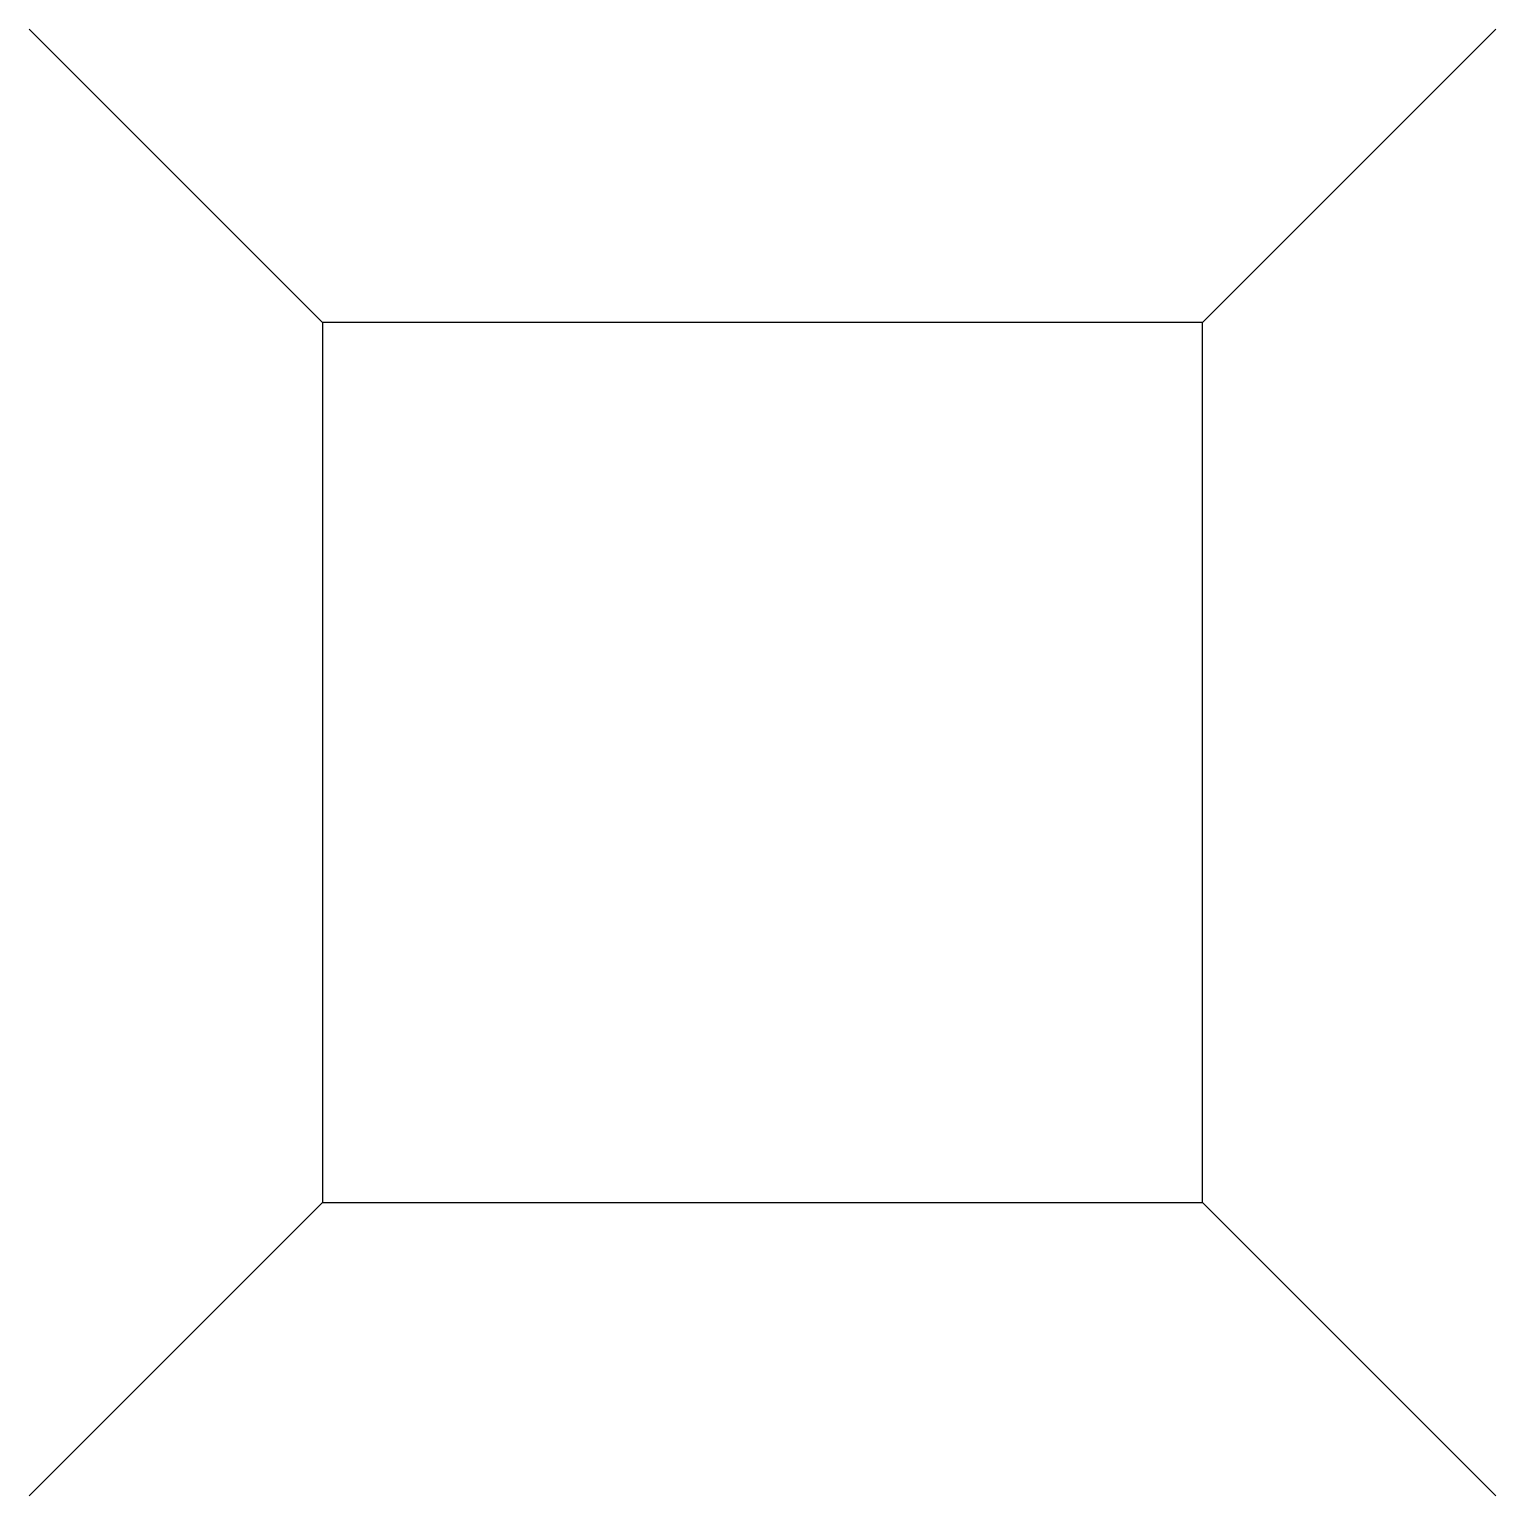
# Model space of a CAD drawing. Extents: x -1.56 to 1.56, y -1.56 to 1.56.
import ezdxf

# ---------------------------------------------------------------- set-up
doc = ezdxf.new("R2010")
doc.units = 0

msp = doc.modelspace()

# ---------------------------------------------------------------- linework, layer by layer
for p, q in [((-1.5625, 1.5625), (-0.9375, 0.9375)), ((0.9375, 0.9375), (1.5625, 1.5625)), ((-0.9375, 0.9375), (-0.9375, -0.9375)), ((0.9375, 0.9375), (-0.9375, 0.9375)), ((0.9375, -0.9375), (0.9375, 0.9375)), ((-0.9375, -0.9375), (-1.5625, -1.5625)), ((-0.9375, -0.9375), (0.9375, -0.9375)), ((0.9375, -0.9375), (1.5625, -1.5625))]:
    msp.add_line(p, q)

doc.saveas('drawing.dxf')
